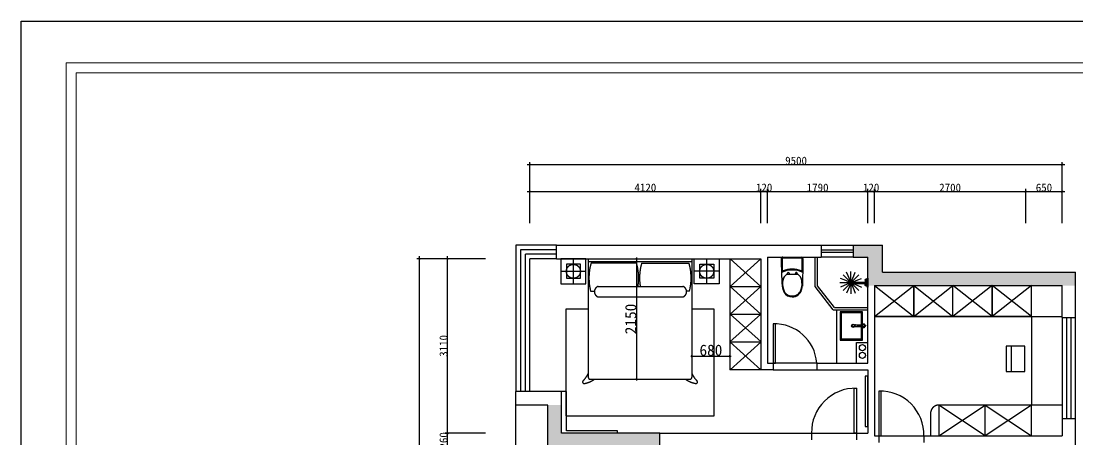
# Model space of a CAD drawing. Header units: inches. Extents: x 1174834 to 1369688, y -175882 to -108740.
# Drawn here: x 1174834 to 1193697, y -135095 to -127629 of the extents above; entities that cross this region are included whole.
import ezdxf

# ---------------------------------------------------------------- set-up
doc = ezdxf.new("R2010")
doc.units = ezdxf.units.IN
doc.header["$LTSCALE"] = 500
doc.header["$MEASUREMENT"] = 0
doc.linetypes.add('ACAD_ISO03W100', pattern=[30, 12, -18])
doc.linetypes.add('DASH', pattern=[0.35, 0.25, -0.1])
for name, color, linetype in [('0--家具', 2, 'Continuous'), ('0--家具细线', 14, 'Continuous'), ('0-原始窗户', 2, 'Continuous'), ('A-01-原始墙体', 7, 'Continuous'), ('FF-FURN', 51, 'Continuous'), ('SH-尺寸标注', 32, 'Continuous'), ('WALL', 255, 'Continuous'), ('填充', 251, 'Continuous'), ('家具', 2, 'Continuous'), ('特细线', 251, 'Continuous')]:
    doc.layers.add(name, color=color, linetype=linetype)
doc.layers.add('填充线', color=143, linetype='Continuous', lineweight=9)
doc.dimstyles.new('D_20_2.35', dxfattribs={"dimtxt": 142.857143, "dimasz": 35.714286, "dimexe": 47.619048, "dimexo": 0, "dimgap": 0, "dimtad": 1, "dimdec": 0, "dimzin": 1, "dimdsep": 46, "dimtxsty": 'Standard', "dimblk": 'ARCHTICK', "dimcen": 0.09, "dimdle": 47.619048, "dimclrd": 252, "dimclre": 252, "dimclrt": 134, "dimadec": 0, "dimazin": 0, "dimtfac": 1, "dimtdec": 4, "dimtix": 1, "dimtmove": 2, "dimatfit": 3, "dimfxl": 1, "dimtolj": 1, "dimtzin": 0, "dimarcsym": 0})
doc.dimstyles.new('标注-大', dxfattribs={"dimtxt": 120, "dimasz": 60, "dimexe": 30, "dimexo": 30, "dimgap": 20, "dimtad": 1, "dimtxsty": 'Standard', "dimblk": 'ARCHTICK', "dimcen": 2.5, "dimdle": 20, "dimclrd": 8, "dimadec": 0, "dimazin": 0, "dimtfac": 1, "dimtmove": 2, "dimatfit": 3, "dimldrblk": 'OPEN90', "dimfxl": 1, "dimarcsym": 0})

# ---------------------------------------------------------------- blocks, each defined once
blk = doc.blocks.new('_ArchTick')
at = {"color": 0, "linetype": 'ByBlock', "const_width": 0.15}
blk.add_lwpolyline([(-0.5, -0.5), (0.5, 0.5)], dxfattribs=at)
blk = doc.blocks.new('*D231')
at = {"layer": 'Defpoints', "color": 0, "linetype": 'Continuous', "transparency": 16777216}
for p in [(1182447, -134975), (1183122, -134975), (1183122, -135235)]:
    blk.add_point(p, dxfattribs=at)
at = {"layer": 'SH-尺寸标注', "color": 252, "linetype": 'Continuous', "lineweight": -2, "transparency": 16777216}
for p, q in [((1183122, -134975), (1182399, -134975)), ((1182447, -134975), (1182447, -134940)), ((1182447, -135235), (1182447, -134975)), ((1183122, -135235), (1182399, -135235)), ((1182447, -135235), (1182447, -135271))]:
    blk.add_line(p, q, dxfattribs=at)
at = {"layer": 'SH-尺寸标注', "color": 252, "linetype": 'Continuous', "lineweight": -2, "transparency": 16777216, "xscale": 35.71428581050463, "yscale": 35.71428581050463, "zscale": 35.71428581050463}
for p, rotation in [((1182447, -134975), 270), ((1182447, -135235), 90)]:
    blk.add_blockref('_ArchTick', p, dxfattribs=dict(at, rotation=rotation))
at = {"layer": 'SH-尺寸标注', "color": 134, "linetype": 'Continuous', "transparency": 16777216, "insert": (1182375, -135105), "char_height": 142.9, "attachment_point": 5, "rotation": 90}
blk.add_mtext('\\A1;260', dxfattribs=at)
blk = doc.blocks.new('*D232')
at = {"layer": 'Defpoints', "color": 0, "linetype": 'Continuous', "transparency": 16777216}
for p in [(1182447, -131865), (1183122, -131865), (1183122, -134975)]:
    blk.add_point(p, dxfattribs=at)
at = {"layer": 'SH-尺寸标注', "color": 252, "linetype": 'Continuous', "lineweight": -2, "transparency": 16777216}
for p, q in [((1182447, -135023), (1182447, -131818)), ((1183122, -131865), (1182399, -131865)), ((1183122, -134975), (1182399, -134975))]:
    blk.add_line(p, q, dxfattribs=at)
at = {"layer": 'SH-尺寸标注', "color": 252, "linetype": 'Continuous', "lineweight": -2, "transparency": 16777216, "xscale": 35.71428581050463, "yscale": 35.71428581050463, "zscale": 35.71428581050463}
for p, rotation in [((1182447, -131865), 90), ((1182447, -134975), 270)]:
    blk.add_blockref('_ArchTick', p, dxfattribs=dict(at, rotation=rotation))
at = {"layer": 'SH-尺寸标注', "color": 134, "linetype": 'Continuous', "transparency": 16777216, "insert": (1182375, -133420), "char_height": 142.9, "attachment_point": 5, "rotation": 90}
blk.add_mtext('\\A1;3110', dxfattribs=at)
blk = doc.blocks.new('*D233')
at = {"layer": 'Defpoints', "color": 0, "linetype": 'Continuous', "transparency": 16777216}
for p in [(1181943, -131865), (1183122, -131865), (1183122, -141745)]:
    blk.add_point(p, dxfattribs=at)
at = {"layer": 'SH-尺寸标注', "color": 252, "linetype": 'Continuous', "lineweight": -2, "transparency": 16777216}
for p, q in [((1181943, -141793), (1181943, -131818)), ((1183122, -131865), (1181896, -131865)), ((1183122, -141745), (1181896, -141745))]:
    blk.add_line(p, q, dxfattribs=at)
at = {"layer": 'SH-尺寸标注', "color": 252, "linetype": 'Continuous', "lineweight": -2, "transparency": 16777216, "xscale": 35.71428581050463, "yscale": 35.71428581050463, "zscale": 35.71428581050463}
for p, rotation in [((1181943, -131865), 90), ((1181943, -141745), 270)]:
    blk.add_blockref('_ArchTick', p, dxfattribs=dict(at, rotation=rotation))
at = {"layer": 'SH-尺寸标注', "color": 134, "linetype": 'Continuous', "transparency": 16777216, "insert": (1181872, -136805), "char_height": 142.9, "attachment_point": 5, "rotation": 90}
blk.add_mtext('\\A1;9880', dxfattribs=at)
blk = doc.blocks.new('*D234')
at = {"layer": 'Defpoints', "color": 0, "linetype": 'Continuous', "transparency": 16777216}
for p in [(1188037, -130669), (1183917, -131229), (1188037, -131229)]:
    blk.add_point(p, dxfattribs=at)
at = {"layer": 'SH-尺寸标注', "color": 252, "linetype": 'Continuous', "lineweight": -2, "transparency": 16777216}
for p, q in [((1183869, -130669), (1188085, -130669)), ((1183917, -131229), (1183917, -130622)), ((1188037, -131229), (1188037, -130622))]:
    blk.add_line(p, q, dxfattribs=at)
at = {"layer": 'SH-尺寸标注', "color": 252, "linetype": 'Continuous', "lineweight": -2, "transparency": 16777216, "xscale": 35.71428581050463, "yscale": 35.71428581050463, "zscale": 35.71428581050463, "rotation": 180}
blk.add_blockref('_ArchTick', (1183917, -130669), dxfattribs=at)
at = {"layer": 'SH-尺寸标注', "color": 252, "linetype": 'Continuous', "lineweight": -2, "transparency": 16777216, "xscale": 35.71428581050463, "yscale": 35.71428581050463, "zscale": 35.71428581050463}
blk.add_blockref('_ArchTick', (1188037, -130669), dxfattribs=at)
at = {"layer": 'SH-尺寸标注', "color": 134, "linetype": 'Continuous', "transparency": 16777216, "insert": (1185977, -130598), "char_height": 142.9, "attachment_point": 5}
blk.add_mtext('\\A1;4120', dxfattribs=at)
blk = doc.blocks.new('*D235')
at = {"layer": 'Defpoints', "color": 0, "linetype": 'Continuous', "transparency": 16777216}
for p in [(1188157, -130669), (1188037, -131229), (1188157, -131229)]:
    blk.add_point(p, dxfattribs=at)
at = {"layer": 'SH-尺寸标注', "color": 252, "linetype": 'Continuous', "lineweight": -2, "transparency": 16777216}
for p, q in [((1188037, -130669), (1188001, -130669)), ((1188037, -131229), (1188037, -130622)), ((1188037, -130669), (1188157, -130669)), ((1188157, -131229), (1188157, -130622)), ((1188157, -130669), (1188193, -130669))]:
    blk.add_line(p, q, dxfattribs=at)
at = {"layer": 'SH-尺寸标注', "color": 252, "linetype": 'Continuous', "lineweight": -2, "transparency": 16777216, "xscale": 35.71428581050463, "yscale": 35.71428581050463, "zscale": 35.71428581050463}
blk.add_blockref('_ArchTick', (1188037, -130669), dxfattribs=at)
at = {"layer": 'SH-尺寸标注', "color": 252, "linetype": 'Continuous', "lineweight": -2, "transparency": 16777216, "xscale": 35.71428581050463, "yscale": 35.71428581050463, "zscale": 35.71428581050463, "rotation": 180}
blk.add_blockref('_ArchTick', (1188157, -130669), dxfattribs=at)
at = {"layer": 'SH-尺寸标注', "color": 134, "linetype": 'Continuous', "transparency": 16777216, "insert": (1188097, -130598), "char_height": 142.9, "attachment_point": 5}
blk.add_mtext('\\A1;120', dxfattribs=at)
blk = doc.blocks.new('*D236')
at = {"layer": 'Defpoints', "color": 0, "linetype": 'Continuous', "transparency": 16777216}
for p in [(1189947, -130669), (1188157, -131229), (1189947, -131229)]:
    blk.add_point(p, dxfattribs=at)
at = {"layer": 'SH-尺寸标注', "color": 252, "linetype": 'Continuous', "lineweight": -2, "transparency": 16777216}
for p, q in [((1188109, -130669), (1189995, -130669)), ((1188157, -131229), (1188157, -130622)), ((1189947, -131229), (1189947, -130622))]:
    blk.add_line(p, q, dxfattribs=at)
at = {"layer": 'SH-尺寸标注', "color": 252, "linetype": 'Continuous', "lineweight": -2, "transparency": 16777216, "xscale": 35.71428581050463, "yscale": 35.71428581050463, "zscale": 35.71428581050463, "rotation": 180}
blk.add_blockref('_ArchTick', (1188157, -130669), dxfattribs=at)
at = {"layer": 'SH-尺寸标注', "color": 252, "linetype": 'Continuous', "lineweight": -2, "transparency": 16777216, "xscale": 35.71428581050463, "yscale": 35.71428581050463, "zscale": 35.71428581050463}
blk.add_blockref('_ArchTick', (1189947, -130669), dxfattribs=at)
at = {"layer": 'SH-尺寸标注', "color": 134, "linetype": 'Continuous', "transparency": 16777216, "insert": (1189052, -130598), "char_height": 142.9, "attachment_point": 5}
blk.add_mtext('\\A1;1790', dxfattribs=at)
blk = doc.blocks.new('*D237')
at = {"layer": 'Defpoints', "color": 0, "linetype": 'Continuous', "transparency": 16777216}
for p in [(1190067, -130669), (1189947, -131229), (1190067, -131229)]:
    blk.add_point(p, dxfattribs=at)
at = {"layer": 'SH-尺寸标注', "color": 252, "linetype": 'Continuous', "lineweight": -2, "transparency": 16777216}
for p, q in [((1189947, -130669), (1189911, -130669)), ((1189947, -131229), (1189947, -130622)), ((1189947, -130669), (1190067, -130669)), ((1190067, -131229), (1190067, -130622)), ((1190067, -130669), (1190103, -130669))]:
    blk.add_line(p, q, dxfattribs=at)
at = {"layer": 'SH-尺寸标注', "color": 252, "linetype": 'Continuous', "lineweight": -2, "transparency": 16777216, "xscale": 35.71428581050463, "yscale": 35.71428581050463, "zscale": 35.71428581050463}
blk.add_blockref('_ArchTick', (1189947, -130669), dxfattribs=at)
at = {"layer": 'SH-尺寸标注', "color": 252, "linetype": 'Continuous', "lineweight": -2, "transparency": 16777216, "xscale": 35.71428581050463, "yscale": 35.71428581050463, "zscale": 35.71428581050463, "rotation": 180}
blk.add_blockref('_ArchTick', (1190067, -130669), dxfattribs=at)
at = {"layer": 'SH-尺寸标注', "color": 134, "linetype": 'Continuous', "transparency": 16777216, "insert": (1190007, -130598), "char_height": 142.9, "attachment_point": 5}
blk.add_mtext('\\A1;120', dxfattribs=at)
blk = doc.blocks.new('*D238')
at = {"layer": 'Defpoints', "color": 0, "linetype": 'Continuous', "transparency": 16777216}
for p in [(1192767, -130669), (1190067, -131229), (1192767, -131229)]:
    blk.add_point(p, dxfattribs=at)
at = {"layer": 'SH-尺寸标注', "color": 252, "linetype": 'Continuous', "lineweight": -2, "transparency": 16777216}
for p, q in [((1190019, -130669), (1192815, -130669)), ((1190067, -131229), (1190067, -130622)), ((1192767, -131229), (1192767, -130622))]:
    blk.add_line(p, q, dxfattribs=at)
at = {"layer": 'SH-尺寸标注', "color": 252, "linetype": 'Continuous', "lineweight": -2, "transparency": 16777216, "xscale": 35.71428581050463, "yscale": 35.71428581050463, "zscale": 35.71428581050463, "rotation": 180}
blk.add_blockref('_ArchTick', (1190067, -130669), dxfattribs=at)
at = {"layer": 'SH-尺寸标注', "color": 252, "linetype": 'Continuous', "lineweight": -2, "transparency": 16777216, "xscale": 35.71428581050463, "yscale": 35.71428581050463, "zscale": 35.71428581050463}
blk.add_blockref('_ArchTick', (1192767, -130669), dxfattribs=at)
at = {"layer": 'SH-尺寸标注', "color": 134, "linetype": 'Continuous', "transparency": 16777216, "insert": (1191417, -130598), "char_height": 142.9, "attachment_point": 5}
blk.add_mtext('\\A1;2700', dxfattribs=at)
blk = doc.blocks.new('*D239')
at = {"layer": 'Defpoints', "color": 0, "linetype": 'Continuous', "transparency": 16777216}
for p in [(1193417, -130669), (1192767, -131229), (1193417, -131229)]:
    blk.add_point(p, dxfattribs=at)
at = {"layer": 'SH-尺寸标注', "color": 252, "linetype": 'Continuous', "lineweight": -2, "transparency": 16777216}
for p, q in [((1192719, -130669), (1193465, -130669)), ((1192767, -131229), (1192767, -130622)), ((1193417, -131229), (1193417, -130622))]:
    blk.add_line(p, q, dxfattribs=at)
at = {"layer": 'SH-尺寸标注', "color": 252, "linetype": 'Continuous', "lineweight": -2, "transparency": 16777216, "xscale": 35.71428581050463, "yscale": 35.71428581050463, "zscale": 35.71428581050463, "rotation": 180}
blk.add_blockref('_ArchTick', (1192767, -130669), dxfattribs=at)
at = {"layer": 'SH-尺寸标注', "color": 252, "linetype": 'Continuous', "lineweight": -2, "transparency": 16777216, "xscale": 35.71428581050463, "yscale": 35.71428581050463, "zscale": 35.71428581050463}
blk.add_blockref('_ArchTick', (1193417, -130669), dxfattribs=at)
at = {"layer": 'SH-尺寸标注', "color": 134, "linetype": 'Continuous', "transparency": 16777216, "insert": (1193092, -130598), "char_height": 142.9, "attachment_point": 5}
blk.add_mtext('\\A1;650', dxfattribs=at)
blk = doc.blocks.new('*D240')
at = {"layer": 'Defpoints', "color": 0, "linetype": 'Continuous', "transparency": 16777216}
for p in [(1183917, -130189), (1183917, -131229), (1193417, -131229)]:
    blk.add_point(p, dxfattribs=at)
at = {"layer": 'SH-尺寸标注', "color": 252, "linetype": 'Continuous', "lineweight": -2, "transparency": 16777216}
for p, q in [((1183917, -131229), (1183917, -130142)), ((1193417, -131229), (1193417, -130142)), ((1193465, -130189), (1183869, -130189))]:
    blk.add_line(p, q, dxfattribs=at)
at = {"layer": 'SH-尺寸标注', "color": 252, "linetype": 'Continuous', "lineweight": -2, "transparency": 16777216, "xscale": 35.71428581050463, "yscale": 35.71428581050463, "zscale": 35.71428581050463, "rotation": 180}
blk.add_blockref('_ArchTick', (1183917, -130189), dxfattribs=at)
at = {"layer": 'SH-尺寸标注', "color": 252, "linetype": 'Continuous', "lineweight": -2, "transparency": 16777216, "xscale": 35.71428581050463, "yscale": 35.71428581050463, "zscale": 35.71428581050463}
blk.add_blockref('_ArchTick', (1193417, -130189), dxfattribs=at)
at = {"layer": 'SH-尺寸标注', "color": 134, "linetype": 'Continuous', "transparency": 16777216, "insert": (1188667, -130118), "char_height": 142.9, "attachment_point": 5}
blk.add_mtext('\\A1;9500', dxfattribs=at)
blk = doc.blocks.new('A$C7f7635a5')
at = {"color": 3, "linetype": 'DASH', "ltscale": 150}
for p, q in [((450, 2800), (0, 2800)), ((0, 2800), (0, 2350)), ((450, 2350), (450, 2800)), ((490, 2800), (490, 2117)), ((490, 2800), (2340, 2800)), ((490, 2750), (2340, 2750)), ((2340, 2800), (2340, 1895)), ((2380, 2350), (2380, 2800)), ((2380, 2800), (2830, 2800)), ((2830, 2800), (2830, 2350)), ((0, 2350), (450, 2350)), ((668, 2306), (2178, 2306)), ((2830, 2350), (2380, 2350)), ((490, 2117), (490, 753)), ((668, 2118), (2178, 2118)), ((1571, 2118), (2178, 2118)), ((2340, 1900), (2340, 753)), ((490, 753), (490, 685)), ((525, 650), (600, 650)), ((600, 650), (2230, 650)), ((2230, 650), (2305, 650)), ((2340, 753), (2340, 685))]:
    blk.add_line(p, q, dxfattribs=at)
at = {"color": 8, "linetype": 'DASH', "ltscale": 150}
for p, q in [((350, 2700), (100, 2700)), ((100, 2700), (100, 2450)), ((225, 2350), (225, 2800)), ((350, 2450), (350, 2700)), ((1353, 2719), (540, 2719)), ((1443, 2719), (2290, 2719)), ((2480, 2450), (2480, 2700)), ((2480, 2700), (2730, 2700)), ((2605, 2350), (2605, 2800)), ((2730, 2700), (2730, 2450)), ((0, 2575), (450, 2575)), ((2830, 2575), (2380, 2575)), ((100, 2450), (350, 2450)), ((2730, 2450), (2480, 2450)), ((533, 2221), (600, 2221)), ((2297, 2221), (2246, 2221)), ((490, 1900), (90, 1900)), ((90, 1900), (90, 0)), ((2740, 1900), (2340, 1900)), ((2740, 0), (2740, 1900)), ((90, 0), (2740, 0))]:
    blk.add_line(p, q, dxfattribs=at)
for centre in [(225, 2575), (2605, 2575)]:
    blk.add_circle(centre, 125, dxfattribs=at)
for centre, radius, start, end in [((1439, 2457), 936, 163.7614, 194.6385), ((454, 2457), 936, 350.6988, 16.2386), ((2342, 2457), 936, 163.7614, 189.3012), ((1391, 2457), 936, 345.3615, 16.2386), ((416, 601), 26.4, 134.4254, 280.1236), ((91, 933), 437, 314.4254, 335.7104), ((341, 1021), 453, 280.1236, 304.9237), ((525, 685), 35, 180, 270), ((2489, 1021), 453, 235.0763, 259.8764), ((2305, 685), 35, 270, 0), ((2739, 933), 437, 204.2896, 225.5746), ((2414, 601), 26.4, 259.8764, 45.5746)]:
    blk.add_arc(centre, radius, start, end, dxfattribs=at)
at = {"color": 3, "linetype": 'DASH', "ltscale": 150}
for centre, radius, start, end in [((699, 2212), 98.8, 107.9551, 252.0449), ((2148, 2212), 98.8, 287.9551, 72.0449), ((525, 685), 35, 180, 270), ((2305, 685), 35, 270, 0)]:
    blk.add_arc(centre, radius, start, end, dxfattribs=at)
blk = doc.blocks.new('thgfhjgfhjgjghj')
at = {"layer": '0-原始窗户', "color": 251}
for p, q in [((4099793, -874899), (4099793, -874559)), ((4100051, -874650), (4100051, -874659)), ((4100084, -874636), (4100054, -874646)), ((4100054, -874664), (4100084, -874674)), ((4100084, -874826), (4100084, -874626)), ((4100459, -874651), (4100456, -874655)), ((4100051, -874802), (4100051, -874793)), ((4100054, -874788), (4100084, -874778)), ((4100084, -874816), (4100054, -874806)), ((4100456, -874797), (4100459, -874801))]:
    blk.add_line(p, q, dxfattribs=at)
for centre, radius, start, end in [((4099803, -874559), 10, 90.698, 180), ((4099916, -883854), 9306, 89.3948, 90.698), ((4100472, -874726), 477, 159.8498, 200.2364), ((4100472, -874726), 462, 155.4075, 204.5925), ((4100014, -874558), 10, 339.8498, 89.3948), ((4100055, -874650), 4.75, 108.5903, 180), ((4100055, -874659), 4.75, 180, 251.4097), ((4100246, -874745), 201, 107.8427, 143.5972), ((4100258, -874854), 302, 61.5559, 115.2504), ((4100318, -874723), 158, 27.1668, 57.8719), ((4100318, -874723), 153, 358.8913, 26.4183), ((4100055, -874793), 4.75, 108.5903, 180), ((4100055, -874802), 4.75, 180, 251.4097), ((4100246, -874707), 201, 216.4028, 252.1573), ((4100318, -874729), 158, 302.0261, 332.9663), ((4100318, -874729), 153, 333.725, 1.1087), ((4099803, -874899), 10, 180, 270.393), ((4099739, -865603), 9306, 270.393, 271.698), ((4100014, -874895), 10, 271.698, 20.2364), ((4100258, -874598), 302, 244.7496, 298.3925)]:
    blk.add_arc(centre, radius, start, end, dxfattribs=at)
at = {"layer": '家具', "color": 3}
blk.add_line((4099778, -874894), (4099778, -874564), dxfattribs=at)
for centre, radius, start, end in [((4099808, -874564), 30, 90.6676, 180), ((4099916, -883854), 9321, 87.6689, 90.6676), ((4100265, -874841), 298, 70.5406, 105.8597), ((4100318, -874723), 170, 358.9968, 74.0306), ((4100318, -874729), 170, 302.1281, 1.0032), ((4099808, -874894), 30, 180, 270.424), ((4099739, -865603), 9321, 270.424, 273.4424), ((4100265, -874611), 298, 254.1403, 298.6381)]:
    blk.add_arc(centre, radius, start, end, dxfattribs=at)
blk = doc.blocks.new('A$Cfc64ca04')
at = {"color": 3, "linetype": 'DASH', "ltscale": 150}
for p, q in [((21, 255), (0, 255)), ((0, 245), (0, 255)), ((21, 245), (0, 245)), ((180, 265), (53, 265)), ((180, 235), (53, 235)), ((70, 255), (59, 255)), ((70, 245), (59, 245)), ((70, 242), (70, 258)), ((150, 258), (70, 258)), ((150, 242), (70, 242)), ((150, 242), (150, 258))]:
    blk.add_line(p, q, dxfattribs=at)
blk.add_lwpolyline([(60, 228), (60, 0), (460, 0), (460, 505), (60, 505), (60, 272)], dxfattribs=at)
at = {"color": 251, "true_color": 0x636466}
blk.add_lwpolyline([(80, 235), (80, 20), (440, 20), (440, 485), (80, 485), (80, 265)], dxfattribs=at)
at = {"color": 3, "linetype": 'DASH', "ltscale": 150}
blk.add_circle((40, 250), 20, dxfattribs=at)
for centre, radius, start, end in [((40, 250), 30, 30, 170.4059), ((40, 250), 30, 189.5941, 330), ((180, 250), 15, 270, 90)]:
    blk.add_arc(centre, radius, start, end, dxfattribs=at)
at = {"layer": 'FF-FURN', "color": 250}
for radius in [30, 20]:
    blk.add_circle((225, 250), radius, dxfattribs=at)
blk = doc.blocks.new('A$C4CD82E51')
at = {"color": 250, "linetype": 'ACAD_ISO03W100'}
for p, q in [((237, 215), (280, 233)), ((280, 233), (323, 251)), ((172, 172), (138, 138))]:
    blk.add_line(p, q, dxfattribs=at)
at = {"layer": '0--家具', "color": 144}
for p, q in [((200, 212), (493, 212)), ((479, 260), (455, 258)), ((455, 258), (455, 256)), ((455, 252), (455, 233)), ((487, 256), (493, 256)), ((487, 232), (493, 232)), ((200, 188), (493, 188)), ((455, 148), (455, 167)), ((455, 142), (455, 144)), ((479, 140), (455, 142)), ((487, 168), (493, 168)), ((487, 144), (493, 144))]:
    blk.add_line(p, q, dxfattribs=at)
for points in [[(480, 261, -0.246515), (473, 258), (452, 256)], [(452, 252), (473, 250, -1), (473, 235), (452, 233)], [(452, 148), (473, 150, 1), (473, 165), (452, 167)], [(480, 139, 0.246515), (473, 143), (452, 144)]]:
    blk.add_lwpolyline(points, format="xyb", dxfattribs=at)
for points in [[(480, 261), (487, 261), (487, 226), (452, 229), (452, 233)], [(452, 252), (452, 256)], [(480, 139), (487, 139), (487, 174), (452, 171), (452, 167)], [(452, 148), (452, 144)]]:
    blk.add_lwpolyline(points, dxfattribs=at)
blk.add_lwpolyline([(500, 121), (495, 121, -2.688214), (493, 126), (493, 275, -2.688214), (495, 280), (500, 280)], format="xyb", close=True, dxfattribs=at)
for radius, start, end in [(40, 17.4576, 342.5424), (30, 23.5782, 336.4218), (12, 90, 270)]:
    blk.add_arc((200, 200), radius, start, end, dxfattribs=at)
at = {"layer": '0--家具细线', "color": 250, "linetype": 'ACAD_ISO03W100'}
for p, q in [((149, 323), (123, 385)), ((200, 334), (200, 400)), ((251, 323), (277, 385)), ((67, 200), (0, 200)), ((77, 251), (15, 277)), ((106, 294), (59, 341)), ((113, 200), (67, 200)), ((120, 233), (77, 251)), ((138, 262), (106, 294)), ((160, 200), (113, 200)), ((163, 215), (120, 233)), ((172, 228), (138, 262)), ((167, 280), (149, 323)), ((185, 237), (167, 280)), ((200, 287), (200, 334)), ((200, 240), (200, 287)), ((215, 237), (233, 280)), ((228, 228), (262, 262)), ((233, 280), (251, 323)), ((262, 262), (294, 294)), ((294, 294), (341, 341)), ((323, 251), (385, 277)), ((77, 149), (15, 123)), ((106, 106), (59, 59)), ((120, 167), (77, 149)), ((138, 138), (106, 106)), ((163, 185), (120, 167)), ((149, 77), (123, 15)), ((167, 120), (149, 77)), ((185, 163), (167, 120)), ((200, 160), (200, 113)), ((200, 113), (200, 67)), ((200, 67), (200, 0)), ((215, 163), (233, 120)), ((228, 172), (262, 138)), ((233, 120), (251, 77)), ((237, 185), (280, 167)), ((251, 77), (277, 15)), ((262, 138), (294, 106)), ((280, 167), (323, 149)), ((294, 106), (341, 59)), ((323, 149), (385, 123))]:
    blk.add_line(p, q, dxfattribs=at)
blk = doc.blocks.new('JNNJ')
at = {"layer": 'WALL', "color": 8, "ltscale": 0.5}
for p, q in [((308185, -80914), (283797, -80914)), ((308185, -98160), (308185, -80914))]:
    blk.add_line(p, q, dxfattribs=at)
at = {"layer": '填充线'}
for p, q in [((284431, -81588), (307456, -81588)), ((307456, -81588), (307456, -97537)), ((307293, -81751), (284594, -81751)), ((307293, -97374), (307293, -81751))]:
    blk.add_line(p, q, dxfattribs=at)
blk = doc.blocks.new('HHYT')
blk.add_blockref('JNNJ', (99287, -17246))
blk = doc.blocks.new('*D315')
at = {"color": 8, "lineweight": -2, "ltscale": 5, "transparency": 16777216}
blk.add_line((1185827, -134035), (1185827, -131845), dxfattribs=at)
at = {"color": 0, "lineweight": -2, "ltscale": 5, "transparency": 16777216}
for p, q in [((1185830, -131865), (1185807, -131865)), ((1185830, -134015), (1185807, -134015))]:
    blk.add_line(p, q, dxfattribs=at)
at = {"layer": 'Defpoints', "color": 0, "ltscale": 5, "transparency": 16777216}
for p in [(1185827, -131865), (1186005, -131865), (1186005, -134015)]:
    blk.add_point(p, dxfattribs=at)
at = {"color": 8, "lineweight": -2, "ltscale": 5, "transparency": 16777216, "xscale": 30, "yscale": 30, "zscale": 30}
for p, rotation in [((1185827, -131865), 90), ((1185827, -134015), 270)]:
    blk.add_blockref('_ArchTick', p, dxfattribs=dict(at, rotation=rotation))
at = {"color": 0, "ltscale": 5, "transparency": 16777216, "insert": (1185717, -132940), "char_height": 200, "attachment_point": 5, "rotation": 90}
blk.add_mtext('2150', dxfattribs=at)
blk = doc.blocks.new('*D317')
at = {"color": 8, "lineweight": -2, "ltscale": 5, "transparency": 16777216}
blk.add_line((1187507, -133608), (1186787, -133608), dxfattribs=at)
at = {"color": 0, "lineweight": -2, "ltscale": 5, "transparency": 16777216}
for p, q in [((1186807, -133611), (1186807, -133588)), ((1187487, -133611), (1187487, -133588))]:
    blk.add_line(p, q, dxfattribs=at)
at = {"layer": 'Defpoints', "color": 0, "ltscale": 5, "transparency": 16777216}
for p in [(1186807, -133608), (1186807, -133845), (1187487, -133845)]:
    blk.add_point(p, dxfattribs=at)
at = {"color": 8, "lineweight": -2, "ltscale": 5, "transparency": 16777216, "xscale": 30, "yscale": 30, "zscale": 30, "rotation": 180}
blk.add_blockref('_ArchTick', (1186807, -133608), dxfattribs=at)
at = {"color": 8, "lineweight": -2, "ltscale": 5, "transparency": 16777216, "xscale": 30, "yscale": 30, "zscale": 30}
blk.add_blockref('_ArchTick', (1187487, -133608), dxfattribs=at)
at = {"color": 0, "ltscale": 5, "transparency": 16777216, "insert": (1187147, -133498), "char_height": 200, "attachment_point": 5}
blk.add_mtext('680', dxfattribs=at)

msp = doc.modelspace()

# ---------------------------------------------------------------- hatches: boundary and pattern name
at = {"layer": '特细线'}
h = msp.add_hatch(color=256, dxfattribs=at)
h.dxf.hatch_style = 1
h.paths.add_polyline_path([(1189947.1, -131835.3), (1189687.1, -131835.3), (1189687.1, -131625.3), (1190207.1, -131625.3), (1190207.1, -132105.3), (1193657.1, -132105.3), (1193657.1, -132345.3), (1189947.1, -132345.3)])
h = msp.add_hatch(color=256, dxfattribs=at)
h.dxf.hatch_style = 1
h.paths.add_polyline_path([(1184237.1, -134475.3), (1184477.1, -134475.3), (1184477.1, -134975.3), (1185477.1, -134975.3), (1186237.1, -134975.3), (1186237.1, -135235.3), (1185477.1, -135235.3), (1185477.1, -135902.3), (1185217.1, -135902.3), (1185217.1, -135235.3), (1184237.1, -135235.3)])

# ---------------------------------------------------------------- linework, layer by layer
at = {"color": 3, "linetype": 'DASH', "ltscale": 150}
for p, q in [((1187487.1, -131865.3), (1187487.1, -133845.3)), ((1187489.1, -132360.3), (1188039.1, -132360.3)), ((1189397.1, -133725.3), (1189397.1, -132775.3)), ((1187487.1, -132855.3), (1188037.1, -132855.3)), ((1190067.1, -132895.3), (1193417.1, -132895.3)), ((1192867.1, -132895.3), (1190067.1, -132895.3)), ((1192867.1, -132895.3), (1192867.1, -134475.3)), ((1187485, -133350.3), (1188035, -133350.3)), ((1192509.8, -133878.7), (1192509.8, -133428.7)), ((1188037.1, -133845.3), (1187487.1, -133845.3)), ((1193417.1, -134475.3), (1191217.1, -134475.3)), ((1193417.1, -134475.3), (1192867.1, -134475.3)), ((1191067.1, -134625.3), (1191067.1, -135025.3))]:
    msp.add_line(p, q, dxfattribs=at)
at = {"color": 7, "ltscale": 5, "true_color": 0xffffff}
for q in [(1190067.1, -132895.3), (1191467.1, -132345.3)]:
    msp.add_line((1190067.1, -132345.3), q, dxfattribs=at)
at = {"color": 147, "linetype": 'ACAD_ISO03W100', "ltscale": 3}
for p, q in [((1190067.1, -132895.3), (1190767.1, -132345.3)), ((1190067.1, -132345.3), (1190767.1, -132895.3)), ((1190767.1, -132345.3), (1190767.1, -132895.3)), ((1190767.1, -132345.3), (1191467.1, -132895.3)), ((1190767.1, -132895.3), (1190767.1, -132345.3)), ((1190767.1, -132895.3), (1191467.1, -132345.3)), ((1191467.1, -132895.3), (1191467.1, -132345.3)), ((1192167.1, -132345.3), (1191467.1, -132895.3)), ((1192167.1, -132895.3), (1191467.1, -132345.3)), ((1192167.1, -132345.3), (1192167.1, -132895.3)), ((1192867.1, -132895.3), (1192167.1, -132345.3)), ((1192167.1, -132895.3), (1192167.1, -132345.3)), ((1192867.1, -132345.3), (1192167.1, -132895.3)), ((1192867.1, -132895.3), (1192867.1, -132345.3)), ((1191217.1, -134475.3), (1191217.1, -135025.3)), ((1191217.1, -135025.3), (1192042.1, -134475.3)), ((1192042.1, -135025.3), (1191217.1, -134475.3)), ((1192042.1, -135025.3), (1192042.1, -134475.3)), ((1192042.1, -134475.3), (1192867.1, -135025.3)), ((1192867.1, -134475.3), (1192042.1, -135025.3)), ((1192867.1, -135025.3), (1192867.1, -134475.3))]:
    msp.add_line(p, q, dxfattribs=at)
at = {"color": 3}
msp.add_line((1192767.1, -132345.3), (1193417.1, -132345.3), dxfattribs=at)
at = {"color": 147, "linetype": 'ACAD_ISO03W100', "ltscale": 3}
for points in [[(1188037.1, -133845.3), (1187487.1, -133350.3), (1188037.1, -132855.3), (1187489.1, -132360.3), (1188037.1, -131865.3)], [(1187491.2, -133845.3), (1188041.2, -133350.3), (1187491.2, -132855.3), (1188039.1, -132360.3), (1187491.2, -131865.3)]]:
    msp.add_lwpolyline(points, dxfattribs=at)
at = {"color": 3}
for points in [[(1188257.1, -133725.3), (1188297.1, -133725.3), (1188297.1, -133025.3), (1188257.1, -133025.3)], [(1189947.1, -133962.6), (1189897.5, -133962.6), (1189897.5, -134857.2), (1189947.1, -134857.2)], [(1189745.2, -134975.3), (1189705.2, -134975.3), (1189705.2, -134175.3), (1189745.2, -134175.3)], [(1190147.1, -135025.3), (1190187.1, -135025.3), (1190187.1, -134225.3), (1190147.1, -134225.3)]]:
    msp.add_lwpolyline(points, close=True, dxfattribs=at)
at = {"color": 3, "linetype": 'DASH', "ltscale": 150}
msp.add_lwpolyline([(1192749, -133877.1), (1192749, -133427.1), (1192420.2, -133427.1), (1192420.2, -133877.1)], close=True, dxfattribs=at)
at = {"color": 3}
msp.add_lwpolyline([(1186237.1, -134975.3), (1189947.1, -134975.3)], dxfattribs=at)
for centre in [(1189851.5, -133452.1), (1189851.5, -133589.4)]:
    msp.add_circle(centre, 55, dxfattribs=at)
at = {"color": 3, "linetype": 'DASH', "ltscale": 150}
msp.add_arc((1191217.1, -134625.3), 150, 90, 180, dxfattribs=at)
at = {"layer": 'A-01-原始墙体', "color": 4}
for p, q in [((1184392.4, -131625.3), (1189117.1, -131625.3)), ((1184392.4, -131865.3), (1184392.4, -131625.3)), ((1184444.5, -131625.3), (1189117.1, -131625.3)), ((1189117.1, -131625.3), (1189117.1, -131835.3)), ((1189687.1, -131625.3), (1189687.1, -131835.3)), ((1189687.1, -131625.3), (1190207.1, -131625.3)), ((1190207.1, -132105.3), (1190207.1, -131625.3)), ((1188157.1, -131835.3), (1188157.1, -133725.3)), ((1188157.1, -131835.3), (1189117.1, -131835.3)), ((1189687.1, -131835.3), (1189947.1, -131835.3)), ((1189947.1, -133725.3), (1189947.1, -131835.3)), ((1184392.4, -131865.3), (1184567.1, -131865.3)), ((1184567.1, -131865.3), (1188037.1, -131865.3)), ((1188037.1, -131865.3), (1188037.1, -133845.3)), ((1190207.1, -132105.3), (1193657.1, -132105.3)), ((1193657.1, -132915.3), (1193657.1, -132105.3)), ((1190067.1, -132345.3), (1190067.1, -135025.3)), ((1190067.1, -132345.3), (1192767.1, -132345.3)), ((1193417.1, -132915.3), (1193417.1, -132345.3)), ((1193417.1, -132915.3), (1193657.1, -132915.3)), ((1189747.1, -133362.2), (1189947.1, -133362.2)), ((1189747.1, -133725.3), (1189747.1, -133362.2)), ((1188157.1, -133725.3), (1188257.1, -133725.3)), ((1188257.1, -133725.3), (1188257.1, -133845.3)), ((1189037.1, -133725.3), (1189037.1, -133845.3)), ((1189037.1, -133725.3), (1189947.1, -133725.3)), ((1188257.1, -133845.3), (1188037.1, -133845.3)), ((1189037.1, -133845.3), (1189947.1, -133845.3)), ((1189947.1, -133845.3), (1189947.1, -134975.3)), ((1184567.1, -134235.3), (1183667.1, -134235.3)), ((1183667.1, -134475.3), (1183667.1, -134235.3)), ((1184477.1, -134975.3), (1184477.1, -134235.3)), ((1184567.1, -134935.3), (1184567.1, -134235.3)), ((1184237.1, -134475.3), (1183667.1, -134475.3)), ((1183667.1, -135795.3), (1183667.1, -134475.3)), ((1184237.1, -135555.3), (1184237.1, -134475.3)), ((1193417.1, -134715.3), (1193657.1, -134715.3)), ((1193417.1, -134715.3), (1193417.1, -135025.3)), ((1193657.1, -135488.3), (1193657.1, -134715.3)), ((1185477.1, -134975.3), (1184477.1, -134975.3)), ((1185477.1, -134935.3), (1184567.1, -134935.3)), ((1185477.1, -134975.3), (1185477.1, -134935.3)), ((1186237.1, -134975.3), (1185477.1, -134975.3)), ((1186237.1, -135235.3), (1186237.1, -134975.3)), ((1186237.1, -134975.3), (1188945.2, -134975.3)), ((1188945.2, -134975.3), (1188945.2, -135095.3)), ((1189745.2, -134975.3), (1189745.2, -135095.3)), ((1189745.2, -134975.3), (1189947.1, -134975.3)), ((1190067.1, -135025.3), (1190147.1, -135025.3)), ((1190147.1, -135025.3), (1190147.1, -135145.3)), ((1190947.1, -135025.3), (1190947.1, -135145.3)), ((1190947.1, -135025.3), (1193417.1, -135025.3))]:
    msp.add_line(p, q, dxfattribs=at)
at = {"layer": '特细线'}
for p, q in [((1183667.1, -131625.3), (1183667.1, -134235.3)), ((1184392.4, -131625.3), (1183667.1, -131625.3)), ((1189117.1, -131625.3), (1189687.1, -131625.3)), ((1183747.1, -131705.3), (1183747.1, -134235.3)), ((1184392.4, -131705.3), (1183747.1, -131705.3)), ((1183837.1, -134235.3), (1183837.1, -131785.3)), ((1184392.4, -131785.3), (1183837.1, -131785.3)), ((1189007.1, -132360.7), (1189007.1, -131835.3)), ((1189047.1, -132350), (1189047.1, -131835.3)), ((1189117.1, -131705.3), (1189687.1, -131705.3)), ((1189687.1, -131755.3), (1189117.1, -131755.3)), ((1189687.1, -131835.3), (1189117.1, -131835.3)), ((1183917.1, -134235.3), (1183917.1, -131865.3)), ((1184392.4, -131865.3), (1183917.1, -131865.3)), ((1189328.4, -132775.3), (1189007.1, -132360.7)), ((1189351.4, -132735.3), (1189047.1, -132350)), ((1189328.4, -132775.3), (1189947.1, -132775.3)), ((1189351.4, -132735.3), (1189947.1, -132735.3)), ((1193417.1, -132915.3), (1193417.1, -134715.3)), ((1193497.1, -132915.3), (1193497.1, -134715.3)), ((1193577.1, -134715.3), (1193577.1, -132915.3)), ((1193657.1, -134715.3), (1193657.1, -132915.3)), ((1189037.1, -133725.3), (1188257.1, -133725.3)), ((1188257.1, -133845.3), (1189037.1, -133845.3)), ((1190147.1, -135025.3), (1190947.1, -135025.3))]:
    msp.add_line(p, q, dxfattribs=at)
for centre, radius, start, end in [((1188277.1, -133787.6), 762.5, 4.6852, 91.50292), ((1189725.2, -134955.3), 780.3, 88.5312, 181.4688), ((1190167.1, -135005.3), 780.3, 358.5312, 91.4688)]:
    msp.add_arc(centre, radius, start, end, dxfattribs=at)

# ---------------------------------------------------------------- block references
at = {"xscale": -1.1, "yscale": 1.1, "zscale": 1.1}
msp.add_blockref('HHYT', (1623053.3, -19653.9), dxfattribs=at)
at = {"color": 85, "true_color": 0x58ba48, "rotation": 270}
msp.add_blockref('thgfhjgfhjgjghj', (2063325.6, 3967942.4), dxfattribs=at)
at = {"color": 3}
msp.add_blockref('A$C7f7635a5', (1184466.9, -134665.3), dxfattribs=at)
at = {"color": 3, "rotation": 180}
msp.add_blockref('A$Cfc64ca04', (1189913, -132810.2), dxfattribs=at)
at = {"layer": '填充', "color": 10}
msp.add_blockref('A$C4CD82E51', (1189447, -132492.9), dxfattribs=at)

# ---------------------------------------------------------------- dimensions: what is measured, and where the dimension line sits
at = {"color": 7, "ltscale": 5, "true_color": 0xffffff}
dim = msp.add_linear_dim(base=(1185826.7, -131865.3), p1=(1186004.6, -134015.3), p2=(1186004.6, -131865.3), angle=90, dimstyle='标注-大', override={"dimtxt": 200, "dimasz": 30, "dimexe": 20, "dimexo": 20, "dimgap": 10, "dimtoh": 1, "dimdec": 0, "dimcen": 0.5, "dimtdec": 0, "dimldrblk": 'ArchTick', "dimfxl": 3, "dimfxlon": 1, "dimarcsym": 1}, dxfattribs=at)
dim.commit()
dim.dimension.update_dxf_attribs({"geometry": '*D315', "text_midpoint": (1185716.7, -132940.3)})
dim = msp.add_linear_dim(base=(1186806.9, -133607.6), p1=(1187487.1, -133845.3), p2=(1186806.9, -133845.3), dimstyle='标注-大', override={"dimtxt": 200, "dimasz": 30, "dimexe": 20, "dimexo": 20, "dimgap": 10, "dimtoh": 1, "dimdec": 0, "dimcen": 0.5, "dimtdec": 0, "dimldrblk": 'ArchTick', "dimfxl": 3, "dimfxlon": 1, "dimarcsym": 1}, dxfattribs=at)
dim.commit()
dim.dimension.update_dxf_attribs({"geometry": '*D317', "text_midpoint": (1187147, -133497.6)})
at = {"layer": 'SH-尺寸标注', "color": 252, "linetype": 'Continuous'}
for p1, p2, distance, picture, middle in [((1193417.1, -131228.5), (1183917.1, -131228.5), -1039.3, '*D240', (1188667.1, -130117.8)), ((1183121.8, -141745.3), (1183121.8, -131865.3), 1178.6, '*D233', (1181871.8, -136805.3))]:
    dim = msp.add_aligned_dim(p1=p1, p2=p2, distance=distance, dimstyle='D_20_2.35', dxfattribs=at)
    dim.commit()
    dim.dimension.update_dxf_attribs({"geometry": picture, "text_midpoint": middle})
for base, p1, p2, angle, picture, middle in [((1188037.1, -130669.4), (1183917.1, -131228.5), (1188037.1, -131228.5), 0, '*D234', (1185977.1, -130597.9)), ((1188157.1, -130669.4), (1188037.1, -131228.5), (1188157.1, -131228.5), 0, '*D235', (1188097.1, -130597.9)), ((1189947.1, -130669.4), (1188157.1, -131228.5), (1189947.1, -131228.5), 0, '*D236', (1189052.1, -130597.9)), ((1190067.1, -130669.4), (1189947.1, -131228.5), (1190067.1, -131228.5), 0, '*D237', (1190007.1, -130597.9)), ((1192767.1, -130669.4), (1190067.1, -131228.5), (1192767.1, -131228.5), 0, '*D238', (1191417.1, -130597.9)), ((1193417.1, -130669.4), (1192767.1, -131228.5), (1193417.1, -131228.5), 0, '*D239', (1193092.1, -130597.9)), ((1182446.6, -131865.3), (1183121.8, -134975.3), (1183121.8, -131865.3), 270, '*D232', (1182375.2, -133420.3)), ((1182446.6, -134975.3), (1183121.8, -135235.3), (1183121.8, -134975.3), 270, '*D231', (1182375.2, -135105.3))]:
    dim = msp.add_linear_dim(base=base, p1=p1, p2=p2, angle=angle, dimstyle='D_20_2.35', dxfattribs=at)
    dim.commit()
    dim.dimension.update_dxf_attribs({"geometry": picture, "text_midpoint": middle})

doc.saveas('drawing.dxf')
